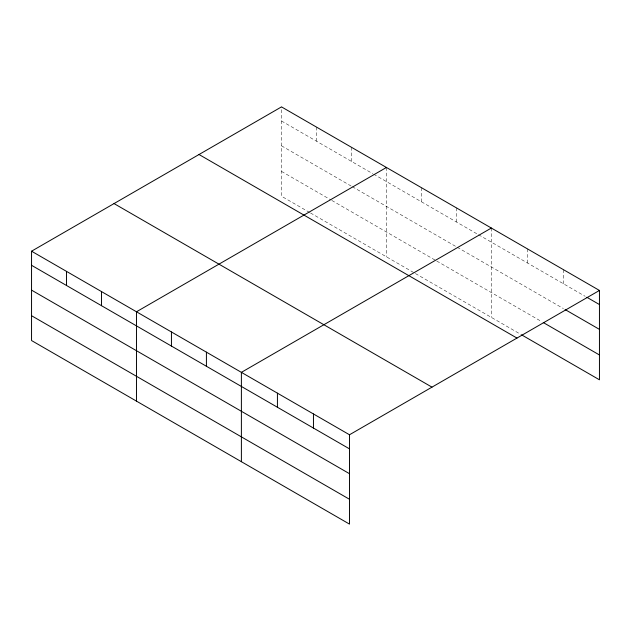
<?xml version="1.0" encoding="UTF-8"?>
<svg xmlns="http://www.w3.org/2000/svg" width="631" height="631" viewBox="0 0 631 631"><rect width="100%" height="100%" fill="white"/><g stroke="black" fill="none" stroke-linecap="round" stroke-linejoin="round"><path stroke-width="0.47" stroke-dasharray="3.15 2.37" d="M281.505 120.994L372.779 173.691M373.631 174.18L477.699 234.267M478.558 234.756L585.205 296.325M281.505 145.824L351.459 186.208M352.311 186.697L456.379 246.784M457.23 247.273L563.42 308.583M281.505 171.403L330.983 199.972M331.835 200.461L435.903 260.548M436.755 261.037L541.627 321.581M309.655 212.489L281.505 196.233L281.505 106.891M310.507 212.978L414.575 273.065M415.435 273.554L520.678 334.32M563.42 269.65L563.42 283.753M527.382 248.843L527.382 262.946M491.352 228.043L491.352 317.385M456.379 207.851L456.379 221.954M421.405 187.659L421.405 201.762M386.432 167.467L386.432 256.809M351.459 147.275L351.459 161.378M316.486 127.083L316.486 141.186"/><path stroke-width="0.95" d="M31.55 251.201L349.495 434.767L349.495 524.109L31.55 340.551L31.55 251.201L281.505 106.891L599.45 290.449L599.45 379.799L521.514 334.801M386.432 167.467L136.47 311.777L136.47 401.127M491.352 228.043L241.389 372.353L241.389 461.703M349.495 434.767L599.45 290.449M586.877 297.296L599.45 304.552M565.092 309.545L599.45 329.382M543.307 322.551L599.45 354.969M199.025 154.516L516.963 338.074M114.037 203.576L431.975 387.142M31.55 265.304L349.495 448.87M31.55 290.134L349.495 473.7M31.55 315.721L349.495 499.279M313.457 413.96L313.457 428.063M277.427 393.16L277.427 407.255M206.416 352.161L206.416 366.264M171.443 331.969L171.443 346.072M101.496 291.585L101.496 305.688M66.523 271.393L66.523 285.496"/></g></svg>
